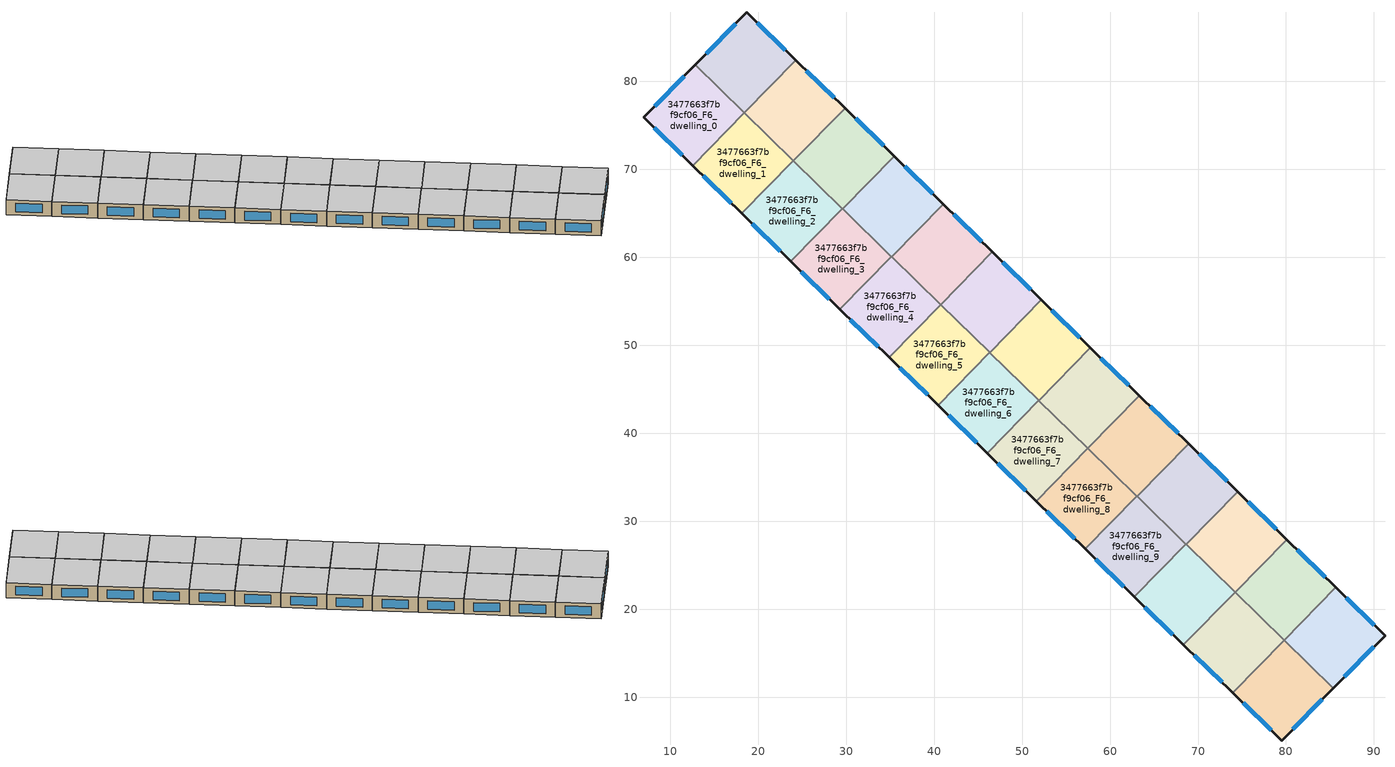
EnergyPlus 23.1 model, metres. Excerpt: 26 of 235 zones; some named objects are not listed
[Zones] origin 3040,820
3477663f7bf9cf06_F6_dwelling_0
 floor to 3477663f7bf9cf06_F5_dwelling_0 (EU_floor_Construction): 18.42,76.42 12.57,70.42 6.98,75.88 12.86,81.85 z18
 wall outside (EU_wall_Construction): 12.86,81.85 6.98,75.88 12.57,70.42 z18:21
 wall to 3477663f7bf9cf06_F6_dwelling_1 (EU_wall_Construction): 12.57,70.42 18.42,76.42 z18:21
 wall to 3477663f7bf9cf06_F6_dwelling_13 (EU_wall_Construction): 18.42,76.42 12.86,81.85 z18:21
 window (EU_Window_Construction): 8.18,74.71 11.37,71.59 / 11.6,80.57 8.24,77.16 z18.64:20.36
 ceiling to 3477663f7bf9cf06_F7_dwelling_0 (EU_floor_Construction): 12.57,70.42 18.42,76.42 12.86,81.85 6.98,75.88 z21
3477663f7bf9cf06_F6_dwelling_1
 floor to 3477663f7bf9cf06_F5_dwelling_1 (EU_floor_Construction): 24,70.97 18.15,64.97 12.57,70.42 18.42,76.42 z18
 wall outside (EU_wall_Construction): 12.57,70.42 18.15,64.97 z18:21
 wall to 3477663f7bf9cf06_F6_dwelling_2 (EU_wall_Construction): 18.15,64.97 24,70.97 z18:21
 wall to 3477663f7bf9cf06_F6_dwelling_14 (EU_wall_Construction): 24,70.97 18.45,76.39 z18:21
 wall to 3477663f7bf9cf06_F6_dwelling_13 (EU_wall_Construction): 18.45,76.39 18.42,76.42 z18:21
 window (EU_Window_Construction): 13.76,69.26 16.95,66.14 z18.64:20.36
 ceiling to 3477663f7bf9cf06_F7_dwelling_1 (EU_floor_Construction): 18.15,64.97 24,70.97 18.42,76.42 12.57,70.42 z21
3477663f7bf9cf06_F6_dwelling_10
 floor to 3477663f7bf9cf06_F5_dwelling_10 (EU_floor_Construction): 74.21,21.94 68.35,15.95 62.77,21.4 68.63,27.39 z18
 wall outside (EU_wall_Construction): 62.77,21.4 68.35,15.95 z18:21
 wall to 3477663f7bf9cf06_F6_dwelling_11 (EU_wall_Construction): 68.35,15.95 74.21,21.94 z18:21
 wall to 3477663f7bf9cf06_F6_dwelling_9 (EU_wall_Construction): 68.63,27.39 62.77,21.4 z18:21
 wall to 3477663f7bf9cf06_F6_dwelling_23 (EU_wall_Construction): 74.21,21.94 68.65,27.37 z18:21
 wall to 3477663f7bf9cf06_F6_dwelling_22 (EU_wall_Construction): 68.65,27.37 68.63,27.39 z18:21
 window (EU_Window_Construction): 63.97,20.23 67.16,17.11 z18.64:20.36
 ceiling to 3477663f7bf9cf06_F7_dwelling_10 (EU_floor_Construction): 68.35,15.95 74.21,21.94 68.63,27.39 62.77,21.4 z21
3477663f7bf9cf06_F6_dwelling_11
 floor to 3477663f7bf9cf06_F5_dwelling_11 (EU_floor_Construction): 79.78,16.5 73.93,10.5 68.35,15.95 74.21,21.94 z18
 wall outside (EU_wall_Construction): 68.35,15.95 73.93,10.5 z18:21
 wall to 3477663f7bf9cf06_F6_dwelling_12 (EU_wall_Construction): 73.93,10.5 79.78,16.5 z18:21
 wall to 3477663f7bf9cf06_F6_dwelling_24 (EU_wall_Construction): 79.78,16.5 74.23,21.92 z18:21
 wall to 3477663f7bf9cf06_F6_dwelling_23 (EU_wall_Construction): 74.23,21.92 74.21,21.94 z18:21
 window (EU_Window_Construction): 69.55,14.78 72.73,11.67 z18.64:20.36
 ceiling to 3477663f7bf9cf06_F7_dwelling_11 (EU_floor_Construction): 73.93,10.5 79.78,16.5 74.21,21.94 68.35,15.95 z21
3477663f7bf9cf06_F6_dwelling_12
 floor to 3477663f7bf9cf06_F5_dwelling_12 (EU_floor_Construction): 85.37,11.04 79.49,5.07 73.93,10.5 79.78,16.5 z18
 wall outside (EU_wall_Construction): 73.93,10.5 79.49,5.07 85.37,11.04 z18:21
 wall to 3477663f7bf9cf06_F6_dwelling_25 (EU_wall_Construction): 85.37,11.04 79.81,16.47 z18:21
 wall to 3477663f7bf9cf06_F6_dwelling_24 (EU_wall_Construction): 79.81,16.47 79.78,16.5 z18:21
 window (EU_Window_Construction): 80.75,6.34 84.11,9.76 / 75.12,9.34 78.3,6.23 z18.64:20.36
 ceiling to 3477663f7bf9cf06_F7_dwelling_12 (EU_floor_Construction): 79.49,5.07 85.37,11.04 79.78,16.5 73.93,10.5 z21
3477663f7bf9cf06_F6_dwelling_13
 floor to 3477663f7bf9cf06_F5_dwelling_13 (EU_floor_Construction): 24.3,82.39 18.45,76.39 12.86,81.85 18.74,87.82 z18
 wall outside (EU_wall_Construction): 24.3,82.39 18.74,87.82 12.86,81.85 z18:21
 wall to 3477663f7bf9cf06_F6_dwelling_14 (EU_wall_Construction): 18.45,76.39 24.3,82.39 z18:21
 window (EU_Window_Construction): 17.48,86.54 14.12,83.13 / 23.11,83.55 19.93,86.66 z18.64:20.36
 ceiling to 3477663f7bf9cf06_F7_dwelling_13 (EU_floor_Construction): 18.45,76.39 24.3,82.39 18.74,87.82 12.86,81.85 z21
3477663f7bf9cf06_F6_dwelling_14
 floor to 3477663f7bf9cf06_F5_dwelling_14 (EU_floor_Construction): 29.88,76.94 24.03,70.95 18.45,76.39 24.3,82.39 z18
 wall outside (EU_wall_Construction): 29.88,76.94 24.3,82.39 z18:21
 wall to 3477663f7bf9cf06_F6_dwelling_15 (EU_wall_Construction): 24.03,70.95 29.88,76.94 z18:21
 wall to 3477663f7bf9cf06_F6_dwelling_2 (EU_wall_Construction): 24,70.97 24.03,70.95 z18:21
 window (EU_Window_Construction): 28.69,78.11 25.5,81.22 z18.64:20.36
 ceiling to 3477663f7bf9cf06_F7_dwelling_14 (EU_floor_Construction): 24.03,70.95 29.88,76.94 24.3,82.39 18.45,76.39 z21
3477663f7bf9cf06_F6_dwelling_15
 floor to 3477663f7bf9cf06_F5_dwelling_15 (EU_floor_Construction): 35.46,71.49 29.6,65.5 24.03,70.95 29.88,76.94 z18
 wall outside (EU_wall_Construction): 35.46,71.49 29.88,76.94 z18:21
 wall to 3477663f7bf9cf06_F6_dwelling_16 (EU_wall_Construction): 29.6,65.5 35.46,71.49 z18:21
 wall to 3477663f7bf9cf06_F6_dwelling_2 (EU_wall_Construction): 24.03,70.95 29.58,65.52 z18:21
 wall to 3477663f7bf9cf06_F6_dwelling_3 (EU_wall_Construction): 29.58,65.52 29.6,65.5 z18:21
 window (EU_Window_Construction): 34.26,72.66 31.08,75.77 z18.64:20.36
 ceiling to 3477663f7bf9cf06_F7_dwelling_15 (EU_floor_Construction): 29.6,65.5 35.46,71.49 29.88,76.94 24.03,70.95 z21
3477663f7bf9cf06_F6_dwelling_16
 floor to 3477663f7bf9cf06_F5_dwelling_16 (EU_floor_Construction): 41.04,66.04 35.18,60.05 29.6,65.5 35.46,71.49 z18
 wall outside (EU_wall_Construction): 41.04,66.04 35.46,71.49 z18:21
 wall to 3477663f7bf9cf06_F6_dwelling_17 (EU_wall_Construction): 35.18,60.05 41.04,66.04 z18:21
 wall to 3477663f7bf9cf06_F6_dwelling_3 (EU_wall_Construction): 29.6,65.5 35.16,60.07 z18:21
 wall to 3477663f7bf9cf06_F6_dwelling_4 (EU_wall_Construction): 35.16,60.07 35.18,60.05 z18:21
 window (EU_Window_Construction): 39.84,67.21 36.65,70.33 z18.64:20.36
 ceiling to 3477663f7bf9cf06_F7_dwelling_16 (EU_floor_Construction): 35.18,60.05 41.04,66.04 35.46,71.49 29.6,65.5 z21
3477663f7bf9cf06_F6_dwelling_17
 floor to 3477663f7bf9cf06_F5_dwelling_17 (EU_floor_Construction): 46.61,60.6 40.76,54.6 35.18,60.05 41.04,66.04 z18
 wall outside (EU_wall_Construction): 46.61,60.6 41.04,66.04 z18:21
 wall to 3477663f7bf9cf06_F6_dwelling_18 (EU_wall_Construction): 40.76,54.6 46.61,60.6 z18:21
 wall to 3477663f7bf9cf06_F6_dwelling_4 (EU_wall_Construction): 35.18,60.05 40.74,54.63 z18:21
 wall to 3477663f7bf9cf06_F6_dwelling_5 (EU_wall_Construction): 40.74,54.63 40.76,54.6 z18:21
 window (EU_Window_Construction): 45.42,61.76 42.23,64.88 z18.64:20.36
 ceiling to 3477663f7bf9cf06_F7_dwelling_17 (EU_floor_Construction): 40.76,54.6 46.61,60.6 41.04,66.04 35.18,60.05 z21
3477663f7bf9cf06_F6_dwelling_18
 floor to 3477663f7bf9cf06_F5_dwelling_18 (EU_floor_Construction): 52.19,55.15 46.34,49.16 40.76,54.6 46.61,60.6 z18
 wall outside (EU_wall_Construction): 52.19,55.15 46.61,60.6 z18:21
 wall to 3477663f7bf9cf06_F6_dwelling_19 (EU_wall_Construction): 46.34,49.16 52.19,55.15 z18:21
 wall to 3477663f7bf9cf06_F6_dwelling_5 (EU_wall_Construction): 40.76,54.6 46.32,49.18 z18:21
 wall to 3477663f7bf9cf06_F6_dwelling_6 (EU_wall_Construction): 46.32,49.18 46.34,49.16 z18:21
 window (EU_Window_Construction): 51,56.32 47.81,59.43 z18.64:20.36
 ceiling to 3477663f7bf9cf06_F7_dwelling_18 (EU_floor_Construction): 46.34,49.16 52.19,55.15 46.61,60.6 40.76,54.6 z21
3477663f7bf9cf06_F6_dwelling_19
 floor to 3477663f7bf9cf06_F5_dwelling_19 (EU_floor_Construction): 57.77,49.7 51.92,43.71 46.34,49.16 52.19,55.15 z18
 wall outside (EU_wall_Construction): 57.77,49.7 52.19,55.15 z18:21
 wall to 3477663f7bf9cf06_F6_dwelling_20 (EU_wall_Construction): 51.92,43.71 57.77,49.7 z18:21
 wall to 3477663f7bf9cf06_F6_dwelling_6 (EU_wall_Construction): 46.34,49.16 51.89,43.73 z18:21
 wall to 3477663f7bf9cf06_F6_dwelling_7 (EU_wall_Construction): 51.89,43.73 51.92,43.71 z18:21
 window (EU_Window_Construction): 56.58,50.87 53.39,53.98 z18.64:20.36
 ceiling to 3477663f7bf9cf06_F7_dwelling_19 (EU_floor_Construction): 51.92,43.71 57.77,49.7 52.19,55.15 46.34,49.16 z21
3477663f7bf9cf06_F6_dwelling_2
 floor to 3477663f7bf9cf06_F5_dwelling_2 (EU_floor_Construction): 29.58,65.52 23.73,59.53 18.15,64.97 24,70.97 z18
 wall outside (EU_wall_Construction): 18.15,64.97 23.73,59.53 z18:21
 wall to 3477663f7bf9cf06_F6_dwelling_3 (EU_wall_Construction): 23.73,59.53 29.58,65.52 z18:21
 window (EU_Window_Construction): 19.34,63.81 22.53,60.69 z18.64:20.36
 ceiling to 3477663f7bf9cf06_F7_dwelling_2 (EU_floor_Construction): 23.73,59.53 29.58,65.52 24,70.97 18.15,64.97 z21
3477663f7bf9cf06_F6_dwelling_20
 floor to 3477663f7bf9cf06_F5_dwelling_20 (EU_floor_Construction): 63.35,44.26 57.5,38.26 51.92,43.71 57.77,49.7 z18
 wall outside (EU_wall_Construction): 63.35,44.26 57.77,49.7 z18:21
 wall to 3477663f7bf9cf06_F6_dwelling_21 (EU_wall_Construction): 57.5,38.26 63.35,44.26 z18:21
 wall to 3477663f7bf9cf06_F6_dwelling_7 (EU_wall_Construction): 51.92,43.71 57.47,38.29 z18:21
 wall to 3477663f7bf9cf06_F6_dwelling_8 (EU_wall_Construction): 57.47,38.29 57.5,38.26 z18:21
 window (EU_Window_Construction): 62.16,45.42 58.97,48.54 z18.64:20.36
 ceiling to 3477663f7bf9cf06_F7_dwelling_20 (EU_floor_Construction): 57.5,38.26 63.35,44.26 57.77,49.7 51.92,43.71 z21
3477663f7bf9cf06_F6_dwelling_21
 floor to 3477663f7bf9cf06_F5_dwelling_21 (EU_floor_Construction): 68.93,38.81 63.07,32.81 57.5,38.26 63.35,44.26 z18
 wall outside (EU_wall_Construction): 68.93,38.81 63.35,44.26 z18:21
 wall to 3477663f7bf9cf06_F6_dwelling_22 (EU_wall_Construction): 63.07,32.81 68.93,38.81 z18:21
 wall to 3477663f7bf9cf06_F6_dwelling_8 (EU_wall_Construction): 57.5,38.26 63.05,32.84 z18:21
 wall to 3477663f7bf9cf06_F6_dwelling_9 (EU_wall_Construction): 63.05,32.84 63.07,32.81 z18:21
 window (EU_Window_Construction): 67.73,39.97 64.54,43.09 z18.64:20.36
 ceiling to 3477663f7bf9cf06_F7_dwelling_21 (EU_floor_Construction): 63.07,32.81 68.93,38.81 63.35,44.26 57.5,38.26 z21
3477663f7bf9cf06_F6_dwelling_22
 floor to 3477663f7bf9cf06_F5_dwelling_22 (EU_floor_Construction): 74.51,33.36 68.65,27.37 63.07,32.81 68.93,38.81 z18
 wall outside (EU_wall_Construction): 74.51,33.36 68.93,38.81 z18:21
 wall to 3477663f7bf9cf06_F6_dwelling_23 (EU_wall_Construction): 68.65,27.37 74.51,33.36 z18:21
 wall to 3477663f7bf9cf06_F6_dwelling_9 (EU_wall_Construction): 63.07,32.81 68.63,27.39 z18:21
 window (EU_Window_Construction): 73.31,34.53 70.12,37.64 z18.64:20.36
 ceiling to 3477663f7bf9cf06_F7_dwelling_22 (EU_floor_Construction): 68.65,27.37 74.51,33.36 68.93,38.81 63.07,32.81 z21
3477663f7bf9cf06_F6_dwelling_23
 floor to 3477663f7bf9cf06_F5_dwelling_23 (EU_floor_Construction): 80.08,27.91 74.23,21.92 68.65,27.37 74.51,33.36 z18
 wall outside (EU_wall_Construction): 80.08,27.91 74.51,33.36 z18:21
 wall to 3477663f7bf9cf06_F6_dwelling_24 (EU_wall_Construction): 74.23,21.92 80.08,27.91 z18:21
 window (EU_Window_Construction): 78.89,29.08 75.7,32.19 z18.64:20.36
 ceiling to 3477663f7bf9cf06_F7_dwelling_23 (EU_floor_Construction): 74.23,21.92 80.08,27.91 74.51,33.36 68.65,27.37 z21
3477663f7bf9cf06_F6_dwelling_24
 floor to 3477663f7bf9cf06_F5_dwelling_24 (EU_floor_Construction): 85.66,22.47 79.81,16.47 74.23,21.92 80.08,27.91 z18
 wall outside (EU_wall_Construction): 85.66,22.47 80.08,27.91 z18:21
 wall to 3477663f7bf9cf06_F6_dwelling_25 (EU_wall_Construction): 79.81,16.47 85.66,22.47 z18:21
 window (EU_Window_Construction): 84.47,23.63 81.28,26.75 z18.64:20.36
 ceiling to 3477663f7bf9cf06_F7_dwelling_24 (EU_floor_Construction): 79.81,16.47 85.66,22.47 80.08,27.91 74.23,21.92 z21
3477663f7bf9cf06_F6_dwelling_25
 floor to 3477663f7bf9cf06_F5_dwelling_25 (EU_floor_Construction): 91.25,17.01 85.37,11.04 79.81,16.47 85.66,22.47 z18
 wall outside (EU_wall_Construction): 85.37,11.04 91.25,17.01 85.66,22.47 z18:21
 window (EU_Window_Construction): 86.63,12.32 89.99,15.73 / 90.06,18.18 86.86,21.3 z18.64:20.36
 ceiling to 3477663f7bf9cf06_F7_dwelling_25 (EU_floor_Construction): 85.37,11.04 91.25,17.01 85.66,22.47 79.81,16.47 z21
3477663f7bf9cf06_F6_dwelling_3
 floor to 3477663f7bf9cf06_F5_dwelling_3 (EU_floor_Construction): 35.16,60.08 29.3,54.08 23.73,59.53 29.58,65.52 z18
 wall outside (EU_wall_Construction): 23.73,59.53 29.3,54.08 z18:21
 wall to 3477663f7bf9cf06_F6_dwelling_4 (EU_wall_Construction): 29.3,54.08 35.16,60.08 z18:21
 window (EU_Window_Construction): 24.92,58.36 28.11,55.25 z18.64:20.36
 ceiling to 3477663f7bf9cf06_F7_dwelling_3 (EU_floor_Construction): 29.3,54.08 35.16,60.08 29.58,65.52 23.73,59.53 z21
3477663f7bf9cf06_F6_dwelling_4
 floor to 3477663f7bf9cf06_F5_dwelling_4 (EU_floor_Construction): 40.74,54.63 34.88,48.63 29.3,54.08 35.16,60.08 z18
 wall outside (EU_wall_Construction): 29.3,54.08 34.88,48.63 z18:21
 wall to 3477663f7bf9cf06_F6_dwelling_5 (EU_wall_Construction): 34.88,48.63 40.74,54.63 z18:21
 window (EU_Window_Construction): 30.5,52.91 33.69,49.8 z18.64:20.36
 ceiling to 3477663f7bf9cf06_F7_dwelling_4 (EU_floor_Construction): 34.88,48.63 40.74,54.63 35.16,60.08 29.3,54.08 z21
3477663f7bf9cf06_F6_dwelling_5
 floor to 3477663f7bf9cf06_F5_dwelling_5 (EU_floor_Construction): 46.32,49.18 40.46,43.18 34.88,48.63 40.74,54.63 z18
 wall outside (EU_wall_Construction): 34.88,48.63 40.46,43.18 z18:21
 wall to 3477663f7bf9cf06_F6_dwelling_6 (EU_wall_Construction): 40.46,43.18 46.32,49.18 z18:21
 window (EU_Window_Construction): 36.08,47.47 39.27,44.35 z18.64:20.36
 ceiling to 3477663f7bf9cf06_F7_dwelling_5 (EU_floor_Construction): 40.46,43.18 46.32,49.18 40.74,54.63 34.88,48.63 z21
3477663f7bf9cf06_F6_dwelling_6
 floor to 3477663f7bf9cf06_F5_dwelling_6 (EU_floor_Construction): 51.89,43.73 46.04,37.74 40.46,43.18 46.32,49.18 z18
 wall outside (EU_wall_Construction): 40.46,43.18 46.04,37.74 z18:21
 wall to 3477663f7bf9cf06_F6_dwelling_7 (EU_wall_Construction): 46.04,37.74 51.89,43.73 z18:21
 window (EU_Window_Construction): 41.65,42.02 44.84,38.9 z18.64:20.36
 ceiling to 3477663f7bf9cf06_F7_dwelling_6 (EU_floor_Construction): 46.04,37.74 51.89,43.73 46.32,49.18 40.46,43.18 z21
3477663f7bf9cf06_F6_dwelling_7
 floor to 3477663f7bf9cf06_F5_dwelling_7 (EU_floor_Construction): 57.47,38.29 51.62,32.29 46.04,37.74 51.89,43.73 z18
 wall outside (EU_wall_Construction): 46.04,37.74 51.62,32.29 z18:21
 wall to 3477663f7bf9cf06_F6_dwelling_8 (EU_wall_Construction): 51.62,32.29 57.47,38.29 z18:21
 window (EU_Window_Construction): 47.23,36.57 50.42,33.46 z18.64:20.36
 ceiling to 3477663f7bf9cf06_F7_dwelling_7 (EU_floor_Construction): 51.62,32.29 57.47,38.29 51.89,43.73 46.04,37.74 z21
3477663f7bf9cf06_F6_dwelling_8
 floor to 3477663f7bf9cf06_F5_dwelling_8 (EU_floor_Construction): 63.05,32.84 57.2,26.84 51.62,32.29 57.47,38.29 z18
 wall outside (EU_wall_Construction): 51.62,32.29 57.2,26.84 z18:21
 wall to 3477663f7bf9cf06_F6_dwelling_9 (EU_wall_Construction): 57.2,26.84 63.05,32.84 z18:21
 window (EU_Window_Construction): 52.81,31.12 56,28.01 z18.64:20.36
 ceiling to 3477663f7bf9cf06_F7_dwelling_8 (EU_floor_Construction): 57.2,26.84 63.05,32.84 57.47,38.29 51.62,32.29 z21
3477663f7bf9cf06_F6_dwelling_9
 floor to 3477663f7bf9cf06_F5_dwelling_9 (EU_floor_Construction): 68.63,27.39 62.77,21.4 57.2,26.84 63.05,32.84 z18
 wall outside (EU_wall_Construction): 57.2,26.84 62.77,21.4 z18:21
 window (EU_Window_Construction): 58.39,25.68 61.58,22.56 z18.64:20.36
 ceiling to 3477663f7bf9cf06_F7_dwelling_9 (EU_floor_Construction): 62.77,21.4 68.63,27.39 63.05,32.84 57.2,26.84 z21
[Building]
EU S2 Campaign: North Axis=0; Terrain=City; Solar Distribution=FullExterior
[Site:Location]
Yerevan-Zvartnots.Intl.AP: Latitude=40.15; Longitude=44.383; Time Zone=4; Elevation=854
[SizingPeriod:WeatherFileDays]
AnnualSizingPeriod: Begin Month=1; Begin Day of Month=1; End Month=12; End Day of Month=31; Day of Week for Start Day=Monday; Use Weather File Daylight Saving Period=No; Use Weather File Rain and Snow Indicators=No
[MATERIAL]
EU_InternalMass_Material: Roughness=MediumRough; Thickness=0.1; Conductivity=1; Density=1800; Specific Heat=900; Thermal Absorptance=0.9; Solar Absorptance=0.7; Visible Absorptance=0.7
[MATERIAL:NOMASS] Roughness=MediumRough; Thermal Absorptance=0.9; Solar Absorptance=0.7; Visible Absorptance=0.7
Name | Thermal Resistance
EU_wall_NoMass | 1.05043
EU_floor_NoMass | 0.478065
[WINDOWMATERIAL:SIMPLEGLAZINGSYSTEM]
EU_Window_SimpleGlazing: UFactor=2.5566; Solar Heat Gain Coefficient=0.75; Visible Transmittance=0.75
[CONSTRUCTION]
EU_wall_Construction: EU_wall_NoMass
EU_floor_Construction: EU_floor_NoMass
EU_Window_Construction: EU_Window_SimpleGlazing
EU_InternalMass_Construction: EU_InternalMass_Material
[ZONE] Type=1; Multiplier=1; Ceiling Height=autocalculate; Floor Area=autocalculate; Part of Total Floor Area=Yes
Name | Volume
3477663f7bf9cf06_F6_dwelling_0 | 195.994
3477663f7bf9cf06_F6_dwelling_1; 3477663f7bf9cf06_F6_dwelling_14; 3477663f7bf9cf06_F6_dwelling_16; 3477663f7bf9cf06_F6_dwelling_17; 3477663f7bf9cf06_F6_dwelling_19; 3477663f7bf9cf06_F6_dwelling_20; 3477663f7bf9cf06_F6_dwelling_21; 3477663f7bf9cf06_F6_dwelling_22; 3477663f7bf9cf06_F6_dwelling_23; 3477663f7bf9cf06_F6_dwelling_24; 3477663f7bf9cf06_F6_dwelling_3; 3477663f7bf9cf06_F6_dwelling_9 | 195.981
3477663f7bf9cf06_F6_dwelling_10; 3477663f7bf9cf06_F6_dwelling_11; 3477663f7bf9cf06_F6_dwelling_6; 3477663f7bf9cf06_F6_dwelling_7 | 195.998
3477663f7bf9cf06_F6_dwelling_12 | 195.992
3477663f7bf9cf06_F6_dwelling_13 | 195.993
3477663f7bf9cf06_F6_dwelling_15 | 195.964
3477663f7bf9cf06_F6_dwelling_18 | 195.999
3477663f7bf9cf06_F6_dwelling_2; 3477663f7bf9cf06_F6_dwelling_8 | 195.98
3477663f7bf9cf06_F6_dwelling_25 | 195.976
3477663f7bf9cf06_F6_dwelling_4 | 196.016
3477663f7bf9cf06_F6_dwelling_5 | 195.997
[INTERNALMASS] Construction=EU_InternalMass_Construction
Name | Zone or ZoneList | Surface Area
3477663f7bf9cf06_F6_dwelling_0_EU_InternalMass | 3477663f7bf9cf06_F6_dwelling_0 | 65.3311
3477663f7bf9cf06_F6_dwelling_1_EU_InternalMass | 3477663f7bf9cf06_F6_dwelling_1 | 65.327
3477663f7bf9cf06_F6_dwelling_2_EU_InternalMass | 3477663f7bf9cf06_F6_dwelling_2 | 65.3268
3477663f7bf9cf06_F6_dwelling_3_EU_InternalMass | 3477663f7bf9cf06_F6_dwelling_3 | 65.3268
3477663f7bf9cf06_F6_dwelling_4_EU_InternalMass | 3477663f7bf9cf06_F6_dwelling_4 | 65.3384
3477663f7bf9cf06_F6_dwelling_5_EU_InternalMass | 3477663f7bf9cf06_F6_dwelling_5 | 65.3323
3477663f7bf9cf06_F6_dwelling_6_EU_InternalMass | 3477663f7bf9cf06_F6_dwelling_6 | 65.3326
3477663f7bf9cf06_F6_dwelling_7_EU_InternalMass | 3477663f7bf9cf06_F6_dwelling_7 | 65.3327
3477663f7bf9cf06_F6_dwelling_8_EU_InternalMass | 3477663f7bf9cf06_F6_dwelling_8 | 65.3268
3477663f7bf9cf06_F6_dwelling_9_EU_InternalMass | 3477663f7bf9cf06_F6_dwelling_9 | 65.3268
3477663f7bf9cf06_F6_dwelling_10_EU_InternalMass | 3477663f7bf9cf06_F6_dwelling_10 | 65.3327
3477663f7bf9cf06_F6_dwelling_11_EU_InternalMass | 3477663f7bf9cf06_F6_dwelling_11 | 65.3326
3477663f7bf9cf06_F6_dwelling_12_EU_InternalMass | 3477663f7bf9cf06_F6_dwelling_12 | 65.3307
3477663f7bf9cf06_F6_dwelling_13_EU_InternalMass | 3477663f7bf9cf06_F6_dwelling_13 | 65.3311
3477663f7bf9cf06_F6_dwelling_14_EU_InternalMass | 3477663f7bf9cf06_F6_dwelling_14 | 65.327
3477663f7bf9cf06_F6_dwelling_15_EU_InternalMass | 3477663f7bf9cf06_F6_dwelling_15 | 65.3213
3477663f7bf9cf06_F6_dwelling_16_EU_InternalMass | 3477663f7bf9cf06_F6_dwelling_16 | 65.327
3477663f7bf9cf06_F6_dwelling_17_EU_InternalMass | 3477663f7bf9cf06_F6_dwelling_17 | 65.3268
3477663f7bf9cf06_F6_dwelling_18_EU_InternalMass | 3477663f7bf9cf06_F6_dwelling_18 | 65.333
3477663f7bf9cf06_F6_dwelling_19_EU_InternalMass | 3477663f7bf9cf06_F6_dwelling_19 | 65.327
3477663f7bf9cf06_F6_dwelling_20_EU_InternalMass | 3477663f7bf9cf06_F6_dwelling_20 | 65.3268
3477663f7bf9cf06_F6_dwelling_21_EU_InternalMass | 3477663f7bf9cf06_F6_dwelling_21 | 65.327
3477663f7bf9cf06_F6_dwelling_22_EU_InternalMass | 3477663f7bf9cf06_F6_dwelling_22 | 65.327
3477663f7bf9cf06_F6_dwelling_23_EU_InternalMass | 3477663f7bf9cf06_F6_dwelling_23 | 65.3268
3477663f7bf9cf06_F6_dwelling_24_EU_InternalMass | 3477663f7bf9cf06_F6_dwelling_24 | 65.327
3477663f7bf9cf06_F6_dwelling_25_EU_InternalMass | 3477663f7bf9cf06_F6_dwelling_25 | 65.3254
[OTHEREQUIPMENT] Fuel Type=Electricity; Design Level Calculation Method=Watts/Area; Power per Zone Floor Area=1; Fraction Latent=0; Fraction Radiant=0; Fraction Lost=0; Carbon Dioxide Generation Rate=0; EndUse Subcategory=EU_Step8_InternalGains
Name | Zone or ZoneList or Space or SpaceList | Schedule
EU_Step8_InternalGain_3477663f7bf9cf06_F6_dwelling_0_f000 | 3477663f7bf9cf06_F6_dwelling_0 | EU_Step8_GainSchedule_3477663f7bf9cf06_F6_dwelling_0_f000
EU_Step8_InternalGain_3477663f7bf9cf06_F6_dwelling_1_f000 | 3477663f7bf9cf06_F6_dwelling_1 | EU_Step8_GainSchedule_3477663f7bf9cf06_F6_dwelling_1_f000
EU_Step8_InternalGain_3477663f7bf9cf06_F6_dwelling_2_f000 | 3477663f7bf9cf06_F6_dwelling_2 | EU_Step8_GainSchedule_3477663f7bf9cf06_F6_dwelling_2_f000
EU_Step8_InternalGain_3477663f7bf9cf06_F6_dwelling_3_f000 | 3477663f7bf9cf06_F6_dwelling_3 | EU_Step8_GainSchedule_3477663f7bf9cf06_F6_dwelling_3_f000
EU_Step8_InternalGain_3477663f7bf9cf06_F6_dwelling_4_f000 | 3477663f7bf9cf06_F6_dwelling_4 | EU_Step8_GainSchedule_3477663f7bf9cf06_F6_dwelling_4_f000
EU_Step8_InternalGain_3477663f7bf9cf06_F6_dwelling_5_f000 | 3477663f7bf9cf06_F6_dwelling_5 | EU_Step8_GainSchedule_3477663f7bf9cf06_F6_dwelling_5_f000
EU_Step8_InternalGain_3477663f7bf9cf06_F6_dwelling_6_f000 | 3477663f7bf9cf06_F6_dwelling_6 | EU_Step8_GainSchedule_3477663f7bf9cf06_F6_dwelling_6_f000
EU_Step8_InternalGain_3477663f7bf9cf06_F6_dwelling_7_f000 | 3477663f7bf9cf06_F6_dwelling_7 | EU_Step8_GainSchedule_3477663f7bf9cf06_F6_dwelling_7_f000
EU_Step8_InternalGain_3477663f7bf9cf06_F6_dwelling_8_f000 | 3477663f7bf9cf06_F6_dwelling_8 | EU_Step8_GainSchedule_3477663f7bf9cf06_F6_dwelling_8_f000
EU_Step8_InternalGain_3477663f7bf9cf06_F6_dwelling_9_f000 | 3477663f7bf9cf06_F6_dwelling_9 | EU_Step8_GainSchedule_3477663f7bf9cf06_F6_dwelling_9_f000
EU_Step8_InternalGain_3477663f7bf9cf06_F6_dwelling_10_f000 | 3477663f7bf9cf06_F6_dwelling_10 | EU_Step8_GainSchedule_3477663f7bf9cf06_F6_dwelling_10_f000
EU_Step8_InternalGain_3477663f7bf9cf06_F6_dwelling_11_f000 | 3477663f7bf9cf06_F6_dwelling_11 | EU_Step8_GainSchedule_3477663f7bf9cf06_F6_dwelling_11_f000
EU_Step8_InternalGain_3477663f7bf9cf06_F6_dwelling_12_f000 | 3477663f7bf9cf06_F6_dwelling_12 | EU_Step8_GainSchedule_3477663f7bf9cf06_F6_dwelling_12_f000
EU_Step8_InternalGain_3477663f7bf9cf06_F6_dwelling_13_f000 | 3477663f7bf9cf06_F6_dwelling_13 | EU_Step8_GainSchedule_3477663f7bf9cf06_F6_dwelling_13_f000
EU_Step8_InternalGain_3477663f7bf9cf06_F6_dwelling_14_f000 | 3477663f7bf9cf06_F6_dwelling_14 | EU_Step8_GainSchedule_3477663f7bf9cf06_F6_dwelling_14_f000
EU_Step8_InternalGain_3477663f7bf9cf06_F6_dwelling_15_f000 | 3477663f7bf9cf06_F6_dwelling_15 | EU_Step8_GainSchedule_3477663f7bf9cf06_F6_dwelling_15_f000
EU_Step8_InternalGain_3477663f7bf9cf06_F6_dwelling_16_f000 | 3477663f7bf9cf06_F6_dwelling_16 | EU_Step8_GainSchedule_3477663f7bf9cf06_F6_dwelling_16_f000
EU_Step8_InternalGain_3477663f7bf9cf06_F6_dwelling_17_f000 | 3477663f7bf9cf06_F6_dwelling_17 | EU_Step8_GainSchedule_3477663f7bf9cf06_F6_dwelling_17_f000
EU_Step8_InternalGain_3477663f7bf9cf06_F6_dwelling_18_f000 | 3477663f7bf9cf06_F6_dwelling_18 | EU_Step8_GainSchedule_3477663f7bf9cf06_F6_dwelling_18_f000
EU_Step8_InternalGain_3477663f7bf9cf06_F6_dwelling_19_f000 | 3477663f7bf9cf06_F6_dwelling_19 | EU_Step8_GainSchedule_3477663f7bf9cf06_F6_dwelling_19_f000
EU_Step8_InternalGain_3477663f7bf9cf06_F6_dwelling_20_f000 | 3477663f7bf9cf06_F6_dwelling_20 | EU_Step8_GainSchedule_3477663f7bf9cf06_F6_dwelling_20_f000
EU_Step8_InternalGain_3477663f7bf9cf06_F6_dwelling_21_f000 | 3477663f7bf9cf06_F6_dwelling_21 | EU_Step8_GainSchedule_3477663f7bf9cf06_F6_dwelling_21_f000
EU_Step8_InternalGain_3477663f7bf9cf06_F6_dwelling_22_f000 | 3477663f7bf9cf06_F6_dwelling_22 | EU_Step8_GainSchedule_3477663f7bf9cf06_F6_dwelling_22_f000
EU_Step8_InternalGain_3477663f7bf9cf06_F6_dwelling_23_f000 | 3477663f7bf9cf06_F6_dwelling_23 | EU_Step8_GainSchedule_3477663f7bf9cf06_F6_dwelling_23_f000
EU_Step8_InternalGain_3477663f7bf9cf06_F6_dwelling_24_f000 | 3477663f7bf9cf06_F6_dwelling_24 | EU_Step8_GainSchedule_3477663f7bf9cf06_F6_dwelling_24_f000
EU_Step8_InternalGain_3477663f7bf9cf06_F6_dwelling_25_f000 | 3477663f7bf9cf06_F6_dwelling_25 | EU_Step8_GainSchedule_3477663f7bf9cf06_F6_dwelling_25_f000
[ZONEVENTILATION:DESIGNFLOWRATE] Schedule=EU_AlwaysOn; Design Flow Rate Calculation Method=AirChanges/Hour; Air Changes per Hour=0.557805; Ventilation Type=Natural; Fan Pressure Rise=0; Fan Total Efficiency=1; Constant Term Coefficient=1; Temperature Term Coefficient=0; Velocity Term Coefficient=0; Velocity Squared Term Coefficient=0; Minimum Indoor Temperature=-100; Maximum Indoor Temperature=100; Delta Temperature=-100; Minimum Outdoor Temperature=-100; Maximum Outdoor Temperature=100; Maximum Wind Speed=40
Name | Zone or ZoneList or Space or SpaceList
EU_ConstantAir_3477663f7bf9cf06_F6_dwelling_0 | 3477663f7bf9cf06_F6_dwelling_0
EU_ConstantAir_3477663f7bf9cf06_F6_dwelling_1 | 3477663f7bf9cf06_F6_dwelling_1
EU_ConstantAir_3477663f7bf9cf06_F6_dwelling_2 | 3477663f7bf9cf06_F6_dwelling_2
EU_ConstantAir_3477663f7bf9cf06_F6_dwelling_3 | 3477663f7bf9cf06_F6_dwelling_3
EU_ConstantAir_3477663f7bf9cf06_F6_dwelling_4 | 3477663f7bf9cf06_F6_dwelling_4
EU_ConstantAir_3477663f7bf9cf06_F6_dwelling_5 | 3477663f7bf9cf06_F6_dwelling_5
EU_ConstantAir_3477663f7bf9cf06_F6_dwelling_6 | 3477663f7bf9cf06_F6_dwelling_6
EU_ConstantAir_3477663f7bf9cf06_F6_dwelling_7 | 3477663f7bf9cf06_F6_dwelling_7
EU_ConstantAir_3477663f7bf9cf06_F6_dwelling_8 | 3477663f7bf9cf06_F6_dwelling_8
EU_ConstantAir_3477663f7bf9cf06_F6_dwelling_9 | 3477663f7bf9cf06_F6_dwelling_9
EU_ConstantAir_3477663f7bf9cf06_F6_dwelling_10 | 3477663f7bf9cf06_F6_dwelling_10
EU_ConstantAir_3477663f7bf9cf06_F6_dwelling_11 | 3477663f7bf9cf06_F6_dwelling_11
EU_ConstantAir_3477663f7bf9cf06_F6_dwelling_12 | 3477663f7bf9cf06_F6_dwelling_12
EU_ConstantAir_3477663f7bf9cf06_F6_dwelling_13 | 3477663f7bf9cf06_F6_dwelling_13
EU_ConstantAir_3477663f7bf9cf06_F6_dwelling_14 | 3477663f7bf9cf06_F6_dwelling_14
EU_ConstantAir_3477663f7bf9cf06_F6_dwelling_15 | 3477663f7bf9cf06_F6_dwelling_15
EU_ConstantAir_3477663f7bf9cf06_F6_dwelling_16 | 3477663f7bf9cf06_F6_dwelling_16
EU_ConstantAir_3477663f7bf9cf06_F6_dwelling_17 | 3477663f7bf9cf06_F6_dwelling_17
EU_ConstantAir_3477663f7bf9cf06_F6_dwelling_18 | 3477663f7bf9cf06_F6_dwelling_18
EU_ConstantAir_3477663f7bf9cf06_F6_dwelling_19 | 3477663f7bf9cf06_F6_dwelling_19
EU_ConstantAir_3477663f7bf9cf06_F6_dwelling_20 | 3477663f7bf9cf06_F6_dwelling_20
EU_ConstantAir_3477663f7bf9cf06_F6_dwelling_21 | 3477663f7bf9cf06_F6_dwelling_21
EU_ConstantAir_3477663f7bf9cf06_F6_dwelling_22 | 3477663f7bf9cf06_F6_dwelling_22
EU_ConstantAir_3477663f7bf9cf06_F6_dwelling_23 | 3477663f7bf9cf06_F6_dwelling_23
EU_ConstantAir_3477663f7bf9cf06_F6_dwelling_24 | 3477663f7bf9cf06_F6_dwelling_24
EU_ConstantAir_3477663f7bf9cf06_F6_dwelling_25 | 3477663f7bf9cf06_F6_dwelling_25
[HVACTEMPLATE:ZONE:IDEALLOADSAIRSYSTEM] System Availability Schedule=EU_AlwaysOn; Maximum Heating Supply Air Temperature=50; Minimum Cooling Supply Air Temperature=13; Maximum Heating Supply Air Humidity Ratio=0.0156; Minimum Cooling Supply Air Humidity Ratio=0.0077; Heating Limit=NoLimit; Cooling Limit=NoLimit; Heating Availability Schedule=EU_AlwaysOn; Cooling Availability Schedule=EU_CoolingOff; Dehumidification Control Type=ConstantSensibleHeatRatio; Cooling Sensible Heat Ratio=0.7; Dehumidification Setpoint=60; Humidification Control Type=None; Humidification Setpoint=30; Outdoor Air Method=None; Outdoor Air Flow Rate per Person=0.00944; Outdoor Air Flow Rate per Zone Floor Area=0; Outdoor Air Flow Rate per Zone=0; Demand Controlled Ventilation Type=None; Outdoor Air Economizer Type=NoEconomizer; Heat Recovery Type=None; Sensible Heat Recovery Effectiveness=0.7; Latent Heat Recovery Effectiveness=0.65
Name | Template Thermostat
3477663f7bf9cf06_F6_dwelling_0 | EU_HeatOnly_3477663f7bf9cf06_F6_dwelling_0
3477663f7bf9cf06_F6_dwelling_1 | EU_HeatOnly_3477663f7bf9cf06_F6_dwelling_1
3477663f7bf9cf06_F6_dwelling_2 | EU_HeatOnly_3477663f7bf9cf06_F6_dwelling_2
3477663f7bf9cf06_F6_dwelling_3 | EU_HeatOnly_3477663f7bf9cf06_F6_dwelling_3
3477663f7bf9cf06_F6_dwelling_4 | EU_HeatOnly_3477663f7bf9cf06_F6_dwelling_4
3477663f7bf9cf06_F6_dwelling_5 | EU_HeatOnly_3477663f7bf9cf06_F6_dwelling_5
3477663f7bf9cf06_F6_dwelling_6 | EU_HeatOnly_3477663f7bf9cf06_F6_dwelling_6
3477663f7bf9cf06_F6_dwelling_7 | EU_HeatOnly_3477663f7bf9cf06_F6_dwelling_7
3477663f7bf9cf06_F6_dwelling_8 | EU_HeatOnly_3477663f7bf9cf06_F6_dwelling_8
3477663f7bf9cf06_F6_dwelling_9 | EU_HeatOnly_3477663f7bf9cf06_F6_dwelling_9
3477663f7bf9cf06_F6_dwelling_10 | EU_HeatOnly_3477663f7bf9cf06_F6_dwelling_10
3477663f7bf9cf06_F6_dwelling_11 | EU_HeatOnly_3477663f7bf9cf06_F6_dwelling_11
3477663f7bf9cf06_F6_dwelling_12 | EU_HeatOnly_3477663f7bf9cf06_F6_dwelling_12
3477663f7bf9cf06_F6_dwelling_13 | EU_HeatOnly_3477663f7bf9cf06_F6_dwelling_13
3477663f7bf9cf06_F6_dwelling_14 | EU_HeatOnly_3477663f7bf9cf06_F6_dwelling_14
3477663f7bf9cf06_F6_dwelling_15 | EU_HeatOnly_3477663f7bf9cf06_F6_dwelling_15
3477663f7bf9cf06_F6_dwelling_16 | EU_HeatOnly_3477663f7bf9cf06_F6_dwelling_16
3477663f7bf9cf06_F6_dwelling_17 | EU_HeatOnly_3477663f7bf9cf06_F6_dwelling_17
3477663f7bf9cf06_F6_dwelling_18 | EU_HeatOnly_3477663f7bf9cf06_F6_dwelling_18
3477663f7bf9cf06_F6_dwelling_19 | EU_HeatOnly_3477663f7bf9cf06_F6_dwelling_19
3477663f7bf9cf06_F6_dwelling_20 | EU_HeatOnly_3477663f7bf9cf06_F6_dwelling_20
3477663f7bf9cf06_F6_dwelling_21 | EU_HeatOnly_3477663f7bf9cf06_F6_dwelling_21
3477663f7bf9cf06_F6_dwelling_22 | EU_HeatOnly_3477663f7bf9cf06_F6_dwelling_22
3477663f7bf9cf06_F6_dwelling_23 | EU_HeatOnly_3477663f7bf9cf06_F6_dwelling_23
3477663f7bf9cf06_F6_dwelling_24 | EU_HeatOnly_3477663f7bf9cf06_F6_dwelling_24
3477663f7bf9cf06_F6_dwelling_25 | EU_HeatOnly_3477663f7bf9cf06_F6_dwelling_25
[SIZING:ZONE] Zone Cooling Design Supply Air Temperature Input Method=SupplyAirTemperature; Zone Cooling Design Supply Air Temperature=13; Zone Heating Design Supply Air Temperature Input Method=SupplyAirTemperature; Zone Heating Design Supply Air Temperature=50; Zone Cooling Design Supply Air Humidity Ratio=0.008; Zone Heating Design Supply Air Humidity Ratio=0.008; Cooling Design Air Flow Method=DesignDay; Cooling Design Air Flow Rate=0; Cooling Minimum Air Flow per Zone Floor Area=0.000762; Cooling Minimum Air Flow=0; Cooling Minimum Air Flow Fraction=0.2; Heating Design Air Flow Method=DesignDay; Heating Design Air Flow Rate=0; Heating Maximum Air Flow per Zone Floor Area=0.002032; Heating Maximum Air Flow=0.141576; Heating Maximum Air Flow Fraction=0.3; Account for Dedicated Outdoor Air System=No; Dedicated Outdoor Air System Control Strategy=NeutralSupplyAir; Dedicated Outdoor Air Low Setpoint Temperature for Design=autosize; Dedicated Outdoor Air High Setpoint Temperature for Design=autosize; Zone Load Sizing Method=Sensible Load Only No Latent Load; Zone Latent Cooling Design Supply Air Humidity Ratio Input Method=HumidityRatioDifference; Zone Cooling Design Supply Air Humidity Ratio Difference=0.005; Zone Latent Heating Design Supply Air Humidity Ratio Input Method=HumidityRatioDifference; Zone Humidification Design Supply Air Humidity Ratio Difference=0.005
3477663f7bf9cf06_F6_dwelling_0; 3477663f7bf9cf06_F6_dwelling_1; 3477663f7bf9cf06_F6_dwelling_2; 3477663f7bf9cf06_F6_dwelling_3; 3477663f7bf9cf06_F6_dwelling_4; 3477663f7bf9cf06_F6_dwelling_5; 3477663f7bf9cf06_F6_dwelling_6; 3477663f7bf9cf06_F6_dwelling_7; 3477663f7bf9cf06_F6_dwelling_8; 3477663f7bf9cf06_F6_dwelling_9; 3477663f7bf9cf06_F6_dwelling_10; 3477663f7bf9cf06_F6_dwelling_11; 3477663f7bf9cf06_F6_dwelling_12; 3477663f7bf9cf06_F6_dwelling_13; 3477663f7bf9cf06_F6_dwelling_14; 3477663f7bf9cf06_F6_dwelling_15; 3477663f7bf9cf06_F6_dwelling_16; 3477663f7bf9cf06_F6_dwelling_17; 3477663f7bf9cf06_F6_dwelling_18; 3477663f7bf9cf06_F6_dwelling_19; 3477663f7bf9cf06_F6_dwelling_20; 3477663f7bf9cf06_F6_dwelling_21; 3477663f7bf9cf06_F6_dwelling_22; 3477663f7bf9cf06_F6_dwelling_23; 3477663f7bf9cf06_F6_dwelling_24; 3477663f7bf9cf06_F6_dwelling_25
[SCHEDULE:CONSTANT]
Name | Hourly Value
EU_AlwaysOn | 1
EU_CoolingOff | 0
[SCHEDULE:FILE] Column Number=1; Rows to Skip at Top=0; Number of Hours of Data=8760; Column Separator=Comma; Interpolate to Timestep=No; Minutes per Item=60; Adjust Schedule for Daylight Savings=Yes
Name | File
EU_Step8_GainSchedule_3477663f7bf9cf06_F6_dwelling_0_f000 | ../../schedules/3477663f7bf9cf06/3477663f7bf9cf06_F6_dwelling_0_f000_gain.csv
EU_Step8_GainSchedule_3477663f7bf9cf06_F6_dwelling_1_f000 | ../../schedules/3477663f7bf9cf06/3477663f7bf9cf06_F6_dwelling_1_f000_gain.csv
EU_Step8_GainSchedule_3477663f7bf9cf06_F6_dwelling_2_f000 | ../../schedules/3477663f7bf9cf06/3477663f7bf9cf06_F6_dwelling_2_f000_gain.csv
EU_Step8_GainSchedule_3477663f7bf9cf06_F6_dwelling_3_f000 | ../../schedules/3477663f7bf9cf06/3477663f7bf9cf06_F6_dwelling_3_f000_gain.csv
EU_Step8_GainSchedule_3477663f7bf9cf06_F6_dwelling_4_f000 | ../../schedules/3477663f7bf9cf06/3477663f7bf9cf06_F6_dwelling_4_f000_gain.csv
EU_Step8_GainSchedule_3477663f7bf9cf06_F6_dwelling_5_f000 | ../../schedules/3477663f7bf9cf06/3477663f7bf9cf06_F6_dwelling_5_f000_gain.csv
EU_Step8_GainSchedule_3477663f7bf9cf06_F6_dwelling_6_f000 | ../../schedules/3477663f7bf9cf06/3477663f7bf9cf06_F6_dwelling_6_f000_gain.csv
EU_Step8_GainSchedule_3477663f7bf9cf06_F6_dwelling_7_f000 | ../../schedules/3477663f7bf9cf06/3477663f7bf9cf06_F6_dwelling_7_f000_gain.csv
EU_Step8_GainSchedule_3477663f7bf9cf06_F6_dwelling_8_f000 | ../../schedules/3477663f7bf9cf06/3477663f7bf9cf06_F6_dwelling_8_f000_gain.csv
EU_Step8_GainSchedule_3477663f7bf9cf06_F6_dwelling_9_f000 | ../../schedules/3477663f7bf9cf06/3477663f7bf9cf06_F6_dwelling_9_f000_gain.csv
EU_Step8_GainSchedule_3477663f7bf9cf06_F6_dwelling_10_f000 | ../../schedules/3477663f7bf9cf06/3477663f7bf9cf06_F6_dwelling_10_f000_gain.csv
EU_Step8_GainSchedule_3477663f7bf9cf06_F6_dwelling_11_f000 | ../../schedules/3477663f7bf9cf06/3477663f7bf9cf06_F6_dwelling_11_f000_gain.csv
EU_Step8_GainSchedule_3477663f7bf9cf06_F6_dwelling_12_f000 | ../../schedules/3477663f7bf9cf06/3477663f7bf9cf06_F6_dwelling_12_f000_gain.csv
EU_Step8_GainSchedule_3477663f7bf9cf06_F6_dwelling_13_f000 | ../../schedules/3477663f7bf9cf06/3477663f7bf9cf06_F6_dwelling_13_f000_gain.csv
EU_Step8_GainSchedule_3477663f7bf9cf06_F6_dwelling_14_f000 | ../../schedules/3477663f7bf9cf06/3477663f7bf9cf06_F6_dwelling_14_f000_gain.csv
EU_Step8_GainSchedule_3477663f7bf9cf06_F6_dwelling_15_f000 | ../../schedules/3477663f7bf9cf06/3477663f7bf9cf06_F6_dwelling_15_f000_gain.csv
EU_Step8_GainSchedule_3477663f7bf9cf06_F6_dwelling_16_f000 | ../../schedules/3477663f7bf9cf06/3477663f7bf9cf06_F6_dwelling_16_f000_gain.csv
EU_Step8_GainSchedule_3477663f7bf9cf06_F6_dwelling_17_f000 | ../../schedules/3477663f7bf9cf06/3477663f7bf9cf06_F6_dwelling_17_f000_gain.csv
EU_Step8_GainSchedule_3477663f7bf9cf06_F6_dwelling_18_f000 | ../../schedules/3477663f7bf9cf06/3477663f7bf9cf06_F6_dwelling_18_f000_gain.csv
EU_Step8_GainSchedule_3477663f7bf9cf06_F6_dwelling_19_f000 | ../../schedules/3477663f7bf9cf06/3477663f7bf9cf06_F6_dwelling_19_f000_gain.csv
EU_Step8_GainSchedule_3477663f7bf9cf06_F6_dwelling_20_f000 | ../../schedules/3477663f7bf9cf06/3477663f7bf9cf06_F6_dwelling_20_f000_gain.csv
EU_Step8_GainSchedule_3477663f7bf9cf06_F6_dwelling_21_f000 | ../../schedules/3477663f7bf9cf06/3477663f7bf9cf06_F6_dwelling_21_f000_gain.csv
EU_Step8_GainSchedule_3477663f7bf9cf06_F6_dwelling_22_f000 | ../../schedules/3477663f7bf9cf06/3477663f7bf9cf06_F6_dwelling_22_f000_gain.csv
EU_Step8_GainSchedule_3477663f7bf9cf06_F6_dwelling_23_f000 | ../../schedules/3477663f7bf9cf06/3477663f7bf9cf06_F6_dwelling_23_f000_gain.csv
EU_Step8_GainSchedule_3477663f7bf9cf06_F6_dwelling_24_f000 | ../../schedules/3477663f7bf9cf06/3477663f7bf9cf06_F6_dwelling_24_f000_gain.csv
EU_Step8_GainSchedule_3477663f7bf9cf06_F6_dwelling_25_f000 | ../../schedules/3477663f7bf9cf06/3477663f7bf9cf06_F6_dwelling_25_f000_gain.csv
